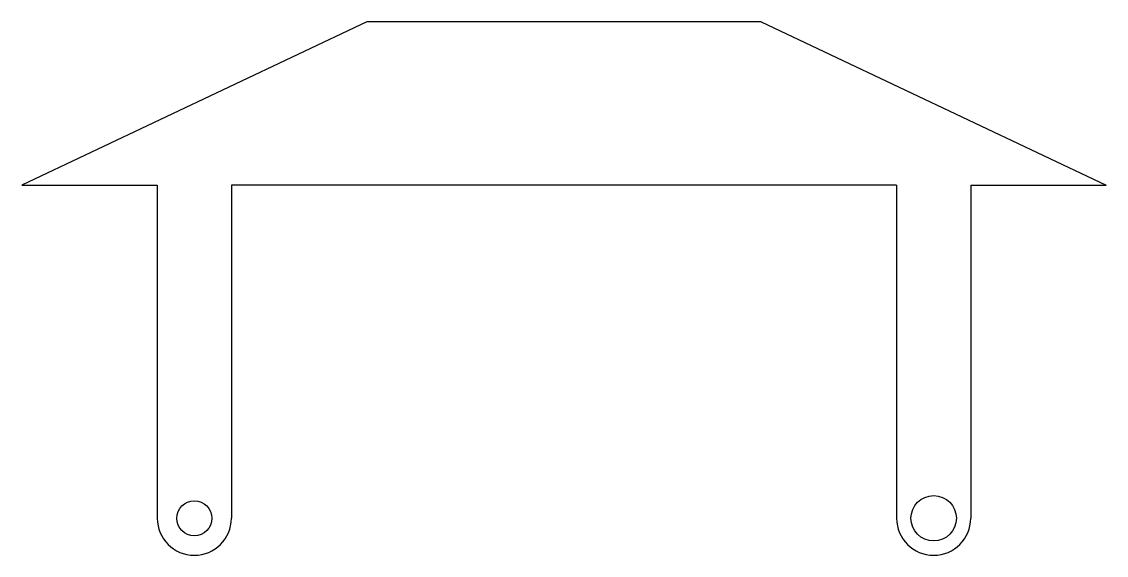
# Model space of a CAD drawing. Header units: millimetres. Extents: x -20.5 to 20.5, y 28 to 48.2.
import ezdxf

# ---------------------------------------------------------------- set-up
doc = ezdxf.new("R2010")
doc.units = ezdxf.units.MM

msp = doc.modelspace()

# ---------------------------------------------------------------- linework, layer by layer
at = {"color": 7, "linetype": 'Continuous'}
for p, q in [((-7.442, 48.207), (-20.479, 42.029)), ((7.442, 48.207), (-7.442, 48.207)), ((7.442, 48.207), (20.479, 42.029)), ((-20.479, 42.029), (-15.36, 42.029)), ((-15.36, 42.029), (-15.36, 29.435)), ((-12.56, 42.029), (-12.56, 29.435)), ((12.56, 42.029), (-12.56, 42.029)), ((12.56, 42.029), (12.56, 29.435)), ((15.36, 42.029), (15.36, 29.435)), ((15.36, 42.029), (20.479, 42.029))]:
    msp.add_line(p, q, dxfattribs=at)
for centre, radius in [((-13.96, 29.435), 0.662), ((13.96, 29.435), 0.857)]:
    msp.add_circle(centre, radius, dxfattribs=at)
for centre in [(-13.96, 29.435), (13.96, 29.435)]:
    msp.add_arc(centre, 1.4, 180, 0, dxfattribs=at)

doc.saveas('drawing.dxf')
